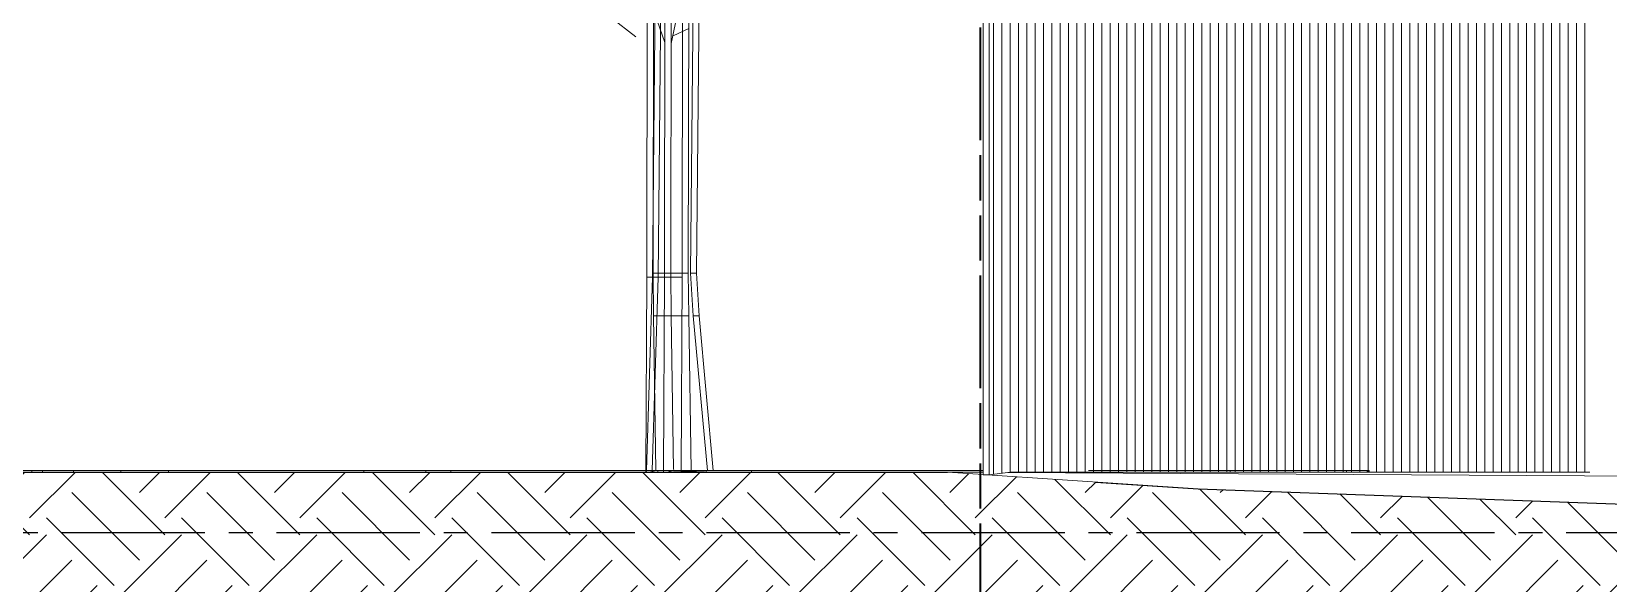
# Model space of a CAD drawing. Header units: millimetres. Extents: x -39027 to 364494, y -35256 to 94895.
# Drawn here: x 327763 to 333004, y 30459 to 32295 of the extents above; entities that cross this region are included whole.
import ezdxf

# ---------------------------------------------------------------- set-up
doc = ezdxf.new("R2010")
doc.units = ezdxf.units.MM
doc.header["$LTSCALE"] = 25
doc.linetypes.add('BG_Double Dash', pattern=[33, 15, -2, 6, -2, 6, -2])
doc.linetypes.add('CENTER2', pattern=[28.575, 19.05, -3.175, 3.175, -3.175])
for name, color, linetype, lineweight in [('A-DETL', 90, 'Continuous', 9), ('A-WALL', 2, 'Continuous', 5), ('A-WALL-PATT', 2, 'Continuous', 13), ('C-TOPO', 251, 'Continuous', 9), ('L-PLNT', 71, 'Continuous', 5)]:
    doc.layers.add(name, color=color, linetype=linetype, lineweight=lineweight)
doc.layers.add('Grid-18', color=6, linetype='CENTER2')

# ---------------------------------------------------------------- blocks, each defined once
blk = doc.blocks.new('PLANTING_Coloured tree scaleable - 6 Meters-971505-RAMP SECTION')
at = {"layer": 'L-PLNT'}
for p, q in [((12403.5, 55647.9), (12223.2, 55788.4)), ((12441.2, 55782.6), (12439.8, 54848.4)), ((12458.5, 54848.4), (12467.2, 55782.6)), ((12460.6, 54861.7), (12462, 55769.3)), ((12486.2, 55782.6), (12477.5, 54848.4)), ((12498.3, 54848.4), (12499.8, 55782.6)), ((12519.2, 54861.7), (12520.6, 55769.3)), ((12520.2, 55625.8), (12550.1, 55768.1)), ((12556.9, 54848.4), (12558.3, 55782.6)), ((12579.1, 55769.3), (12577.7, 54861.7)), ((12594.2, 55769.3), (12585.4, 54861.7)), ((12604.4, 54861.7), (12613.2, 55769.3)), ((12499.5, 55629.4), (12466.7, 55724.7)), ((12527.7, 55651.4), (12579, 55675.8)), ((12439.8, 54848.4), (12436.5, 54205.9)), ((12438.2, 54205.9), (12458.5, 54848.4)), ((12439.8, 54848.4), (12462.1, 54848.4)), ((12477.5, 54848.4), (12457.2, 54205.9)), ((12477.5, 54848.4), (12458.5, 54848.4)), ((12462, 54719.9), (12460.6, 54861.7)), ((12460.6, 54861.7), (12577.7, 54861.7)), ((12462.1, 54848.4), (12477.5, 54848.4)), ((12477.5, 54848.4), (12556.9, 54848.4)), ((12495, 54206), (12498.3, 54848.4)), ((12520.6, 54719.9), (12519.2, 54861.7)), ((12553.6, 54206), (12556.9, 54848.4)), ((12577.7, 54861.7), (12579.1, 54719.9)), ((12585.4, 54861.7), (12594.2, 54719.9)), ((12604.4, 54861.7), (12585.4, 54861.7)), ((12613.2, 54719.9), (12604.4, 54861.7)), ((12469.8, 54206), (12462, 54719.9)), ((12579.1, 54719.9), (12462, 54719.9)), ((12528.3, 54209), (12520.6, 54719.9)), ((12579.1, 54719.9), (12586.9, 54206)), ((12594.2, 54719.9), (12641.3, 54206)), ((12594.2, 54719.9), (12613.2, 54719.9)), ((12660.3, 54206), (12613.2, 54719.9)), ((10270.7, 54205.9), (10395.5, 54205.9)), ((10431.1, 54205.9), (10394.2, 54205.9)), ((10395.5, 54205.9), (10849.6, 54205.9)), ((10849.6, 54205.9), (10395.5, 54205.9)), ((10395.5, 54205.9), (11498.9, 54205.9)), ((10395.5, 54200), (10395.5, 54205.9)), ((10692, 54205.9), (10431.1, 54205.9)), ((10431.1, 54200), (10431.1, 54205.9)), ((10627.1, 54205.9), (10534.3, 54205.9)), ((10534.3, 54205.9), (10692, 54205.9)), ((10534.3, 54200), (10534.3, 54205.9)), ((10691, 54205.9), (10627.1, 54205.9)), ((10837.4, 54205.9), (10691, 54205.9)), ((10692, 54200), (10692, 54205.9)), ((10849.3, 54205.9), (10837.4, 54205.9)), ((11227.6, 54205.9), (10849.3, 54205.9)), ((10849.6, 54200.5), (10849.6, 54205.9)), ((11498.9, 54205.9), (11705.7, 54205.9)), ((11498.9, 54205.9), (11498.9, 54200)), ((11705.7, 54205.9), (11788.6, 54205.9)), ((11705.7, 54200), (11705.7, 54205.9)), ((11788.6, 54205.9), (12476.7, 54205.9)), ((11788.6, 54200), (11788.6, 54205.9)), ((12436.5, 54205.9), (12436.4, 54200)), ((12438, 54200), (12438.2, 54205.9)), ((12447.5, 54200), (12469.5, 54205.9)), ((12457.2, 54205.9), (12457.1, 54202.6)), ((12457.1, 54202.6), (12457.1, 54200.8)), ((12469.8, 54206), (12586.9, 54206)), ((12476.7, 54205.9), (12636.8, 54205.9)), ((12476.7, 54200), (12476.7, 54205.9)), ((12495, 54200), (12495, 54205.9)), ((12576.2, 54203.1), (12505.6, 54200)), ((12513.9, 54202.1), (12506.1, 54200)), ((12528, 54205.9), (12513.9, 54202.1)), ((12524.6, 54200), (12658.6, 54205.9)), ((12530.9, 54206.7), (12528.3, 54206)), ((12553.5, 54200), (12553.6, 54201.3)), ((12553.6, 54201.3), (12553.6, 54205.9)), ((12586.6, 54205.9), (12564.6, 54200)), ((12639.5, 54205.9), (12576.2, 54203.1)), ((12636.8, 54205.9), (12787.3, 54205.9)), ((12636.8, 54200), (12636.8, 54205.9)), ((12641.3, 54206), (12639.5, 54205.9)), ((12660.3, 54206), (12641.3, 54206)), ((12658.6, 54205.9), (12660.3, 54206)), ((12787.3, 54205.9), (13556.7, 54205.9)), ((12787.3, 54200), (12787.3, 54205.9)), ((13556.7, 54200), (13439.2, 54200)), ((13908.1, 54205.9), (14765, 54205.9)), ((14765, 54200), (13908.1, 54200)), ((14765, 54205.9), (14378.1, 54205.9)), ((14378.1, 54205.9), (14765, 54205.9)), ((14378.1, 54200), (14378.1, 54205.9)), ((14765, 54200), (14378.1, 54200)), ((14378.1, 54200), (14765, 54200)), ((14763.7, 54205.9), (14674.6, 54205.9)), ((14674.6, 54200), (14720, 54200)), ((14720, 54200), (14763.7, 54200)), ((14765.2, 54205.9), (14763.7, 54205.9)), ((14763.7, 54200), (14765.2, 54200)), ((14765, 54205.9), (14834.3, 54205.9)), ((14765, 54200), (14765, 54205.9)), ((14834.3, 54200), (14765, 54200)), ((14840.1, 54205.9), (14765.2, 54205.9)), ((14765.2, 54200), (14840.1, 54200)), ((14834.3, 54205.9), (14840.1, 54205.9)), ((14834.3, 54200), (14834.3, 54205.9)), ((14840.1, 54200), (14834.3, 54200)), ((14840.1, 54200), (14840.1, 54205.9)), ((14840.1, 54205.9), (14840.1, 54205.9)), ((14840.1, 54200), (14840.1, 54200))]:
    blk.add_line(p, q, dxfattribs=at)

msp = doc.modelspace()

# ---------------------------------------------------------------- hatches: boundary and pattern name
at = {"layer": 'A-WALL-PATT', "lineweight": 5}
h = msp.add_hatch(dxfattribs=at)
h.set_pattern_fill('FP_37', color=256, style=0, pattern_type=2)
h.set_pattern_definition([(90, (213397.206, -23371.277), (-27.675, 2e-15), [])])
h.paths.add_polyline_path([(330946.4, 30820), (331017.4, 30828.7), (332941.9, 30828.7), (332941.9, 32628.7), (331017.4, 32628.7), (330946.4, 32620), (330946.4, 30828.7)], flags=0)
at = {"layer": 'C-TOPO'}
h = msp.add_hatch(dxfattribs=at)
h.set_pattern_fill('FP_38', color=256, style=0, pattern_type=2)
h.set_pattern_definition([(45, (193501.8, 32921.42), (3e-14, 449.0128), [317.5, -317.5]), (45, (193417.6, 33005.6), (3e-14, 449.0128), [317.5, -317.5]), (45, (193333.43, 33089.8), (3e-14, 449.0128), [317.5, -317.5]), (315, (193557.93, 32921.42), (449.0128, 3e-14), [317.5, -317.5]), (315, (193642.12, 33005.6), (449.0128, 3e-14), [317.5, -317.5]), (315, (193726.3, 33089.8), (449.0128, 3e-14), [317.5, -317.5])])
h.paths.add_polyline_path([(331490.6, 26158.1), (335481.4, 26158.1), (335481.4, 30458.7), (335480, 30458.7), (335479.3, 30634.3), (331640.2, 30773.4), (330807.3, 30828.7), (327062.3, 30828.7), (327062.3, 27578.7), (327058.6, 27578.7), (327058.6, 27428.7), (327062.3, 27428.7), (327062.3, 27408.7), (327058.6, 27408.7), (327058.6, 26158.1), (329788.7, 26158.1)], flags=0)

# ---------------------------------------------------------------- linework, layer by layer
at = {"layer": 'A-DETL', "linetype": 'BG_Double Dash', "lineweight": 35}
msp.add_line((330917.6, 26158.1), (330917.6, 39042.3), dxfattribs=at)
at = {"layer": 'A-WALL', "lineweight": 15}
for p, q in [((330925.6, 32619.8), (330925.6, 30819.8)), ((330946.4, 30820), (330946.4, 32620)), ((330925.6, 30819.8), (330946.4, 30820))]:
    msp.add_line(p, q, dxfattribs=at)
at = {"layer": 'A-WALL'}
for p, q in [((330807.3, 30828.7), (330925.1, 30828.7)), ((330946.4, 30820), (331017.4, 30828.7)), ((331017.4, 30828.7), (332941.9, 30828.7))]:
    msp.add_line(p, q, dxfattribs=at)
at = {"layer": 'C-TOPO', "lineweight": 25}
for p, q in [((327681.6, 30828.7), (328060.5, 30828.7)), ((328060.5, 30828.7), (328687.4, 30828.7)), ((328687.4, 30828.7), (329028.9, 30828.7)), ((329028.9, 30828.7), (329170.4, 30828.7)), ((329170.4, 30828.7), (329779.6, 30828.7)), ((329779.6, 30828.7), (329780.3, 30828.7)), ((329780.3, 30828.7), (329788.7, 30828.7)), ((329788.7, 30828.7), (330613.3, 30828.7)), ((330613.3, 30828.7), (330807.3, 30828.7)), ((331300, 30796), (331640.2, 30773.4)), ((331640.2, 30773.4), (333803.3, 30695))]:
    msp.add_line(p, q, dxfattribs=at)
at = {"layer": 'C-TOPO'}
for p, q in [((327681.6, 30828.7), (328060.5, 30828.7)), ((328060.5, 30828.7), (328687.4, 30828.7)), ((329028.9, 30828.7), (328687.4, 30828.7)), ((329170.4, 30828.7), (329028.9, 30828.7)), ((329779.6, 30828.7), (329170.4, 30828.7)), ((329779.6, 30828.7), (329780.3, 30828.7)), ((329780.3, 30828.7), (329788.7, 30828.7)), ((330613.3, 30828.7), (329788.7, 30828.7)), ((330807.3, 30828.7), (330613.3, 30828.7)), ((330805.6, 30828.7), (330807.3, 30828.7)), ((330807.3, 30828.7), (330925.6, 30820.9)), ((330925.6, 30828), (330808.5, 30828.6)), ((330939.8, 30819.9), (331640.2, 30773.4)), ((335479.3, 30802.9), (331007.8, 30827.5)), ((331585.4, 30777), (331640.2, 30773.4)), ((331640.2, 30773.4), (335479.3, 30634.3))]:
    msp.add_line(p, q, dxfattribs=at)
at = {"layer": 'Grid-18'}
msp.add_line((301431.4, 30628.7), (334890.4, 30628.7), dxfattribs=at)

# ---------------------------------------------------------------- block references
at = {"layer": 'L-PLNT'}
msp.add_blockref('PLANTING_Coloured tree scaleable - 6 Meters-971505-RAMP SECTION', (317368.4, -23371.3), dxfattribs=at)

doc.saveas('drawing.dxf')
